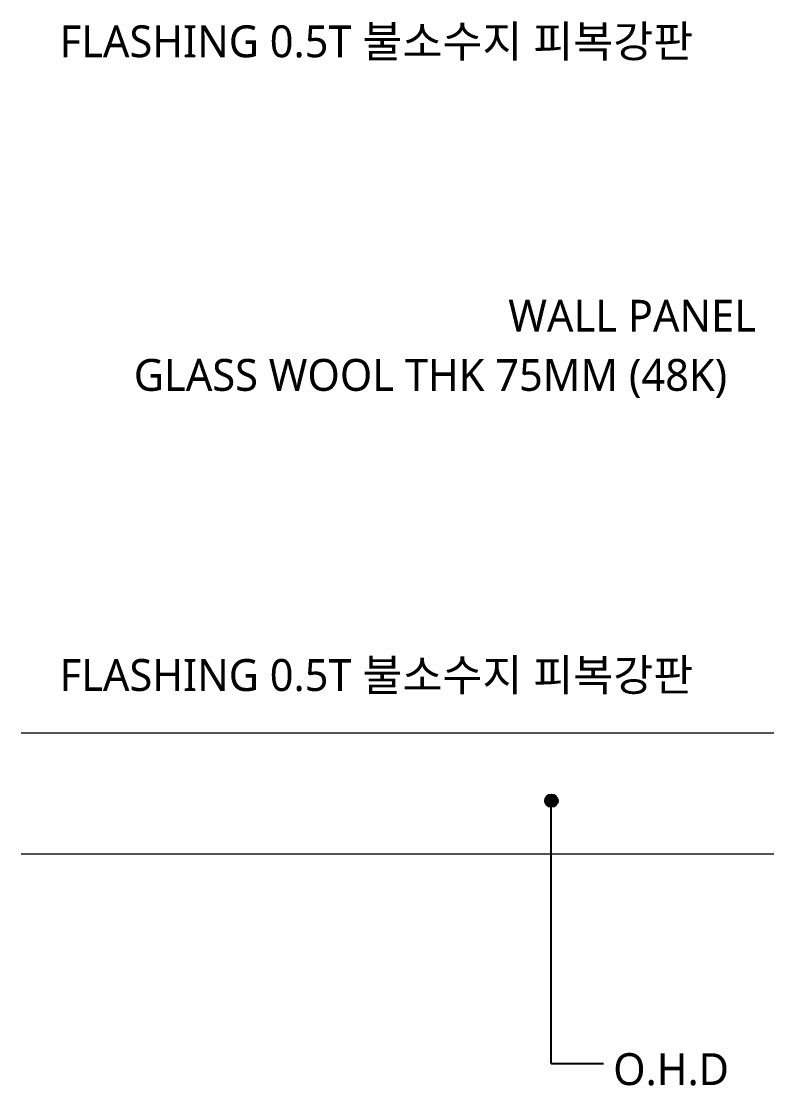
# Model space of a CAD drawing. Header units: millimetres. Extents: x 2752880 to 2775018, y 665860 to 672840.
# Drawn here: x 2760469 to 2760936, y 671574 to 672242 of the extents above; entities that cross this region are included whole.
import ezdxf
from ezdxf.enums import TextEntityAlignment as Align

# ---------------------------------------------------------------- set-up
doc = ezdxf.new("R2010")
doc.units = ezdxf.units.MM
doc.header["$LTSCALE"] = 10
doc.layers.add('OVERHEAD DOOR - 1', color=4, linetype='Continuous')
doc.layers.add('TEX', color=3, linetype='Continuous')
doc.styles.add('맑은고딕', font='malgun_0.ttf')

msp = doc.modelspace()

# ---------------------------------------------------------------- hatches: boundary and pattern name
at = {"linetype": 'ByBlock'}
h = msp.add_hatch(color=4, dxfattribs=at)
h.dxf.hatch_style = 1
h.paths.add_polyline_path([(2760804.88, 671752.82, 1), (2760796.99, 671752.82, 1)])

# ---------------------------------------------------------------- linework, layer by layer
at = {"color": 4, "linetype": 'ByBlock'}
for q in [(2760800.85, 671752.72), (2760833.66, 671587.87)]:
    msp.add_line((2760800.85, 671587.87), q, dxfattribs=at)
msp.add_circle((2760800.94, 671752.82), 3.94, dxfattribs=at)
at = {"layer": 'OVERHEAD DOOR - 1', "lineweight": 0}
for p, q in [((2760468.53, 671795.33), (2761124.76, 671795.33)), ((2761124.76, 671719.33), (2760468.53, 671719.33))]:
    msp.add_line(p, q, dxfattribs=at)

# ---------------------------------------------------------------- texts
at = {"layer": 'TEX', "linetype": 'ByBlock', "style": '맑은고딕'}
for s, p in [('FLASHING 0.5T 불소수지 피복강판', (2760492.54, 672229.39)), ('WALL PANEL', (2760773.9, 672057.17)), ('GLASS WOOL THK 75MM (48K)', (2760539.07, 672020.04)), ('FLASHING 0.5T 불소수지 피복강판', (2760492.54, 671831.7)), ('O.H.D', (2760839.67, 671584.35))]:
    msp.add_text(s, height=20, dxfattribs=at).set_placement(p, align=Align.MIDDLE_LEFT)

doc.saveas('drawing.dxf')
